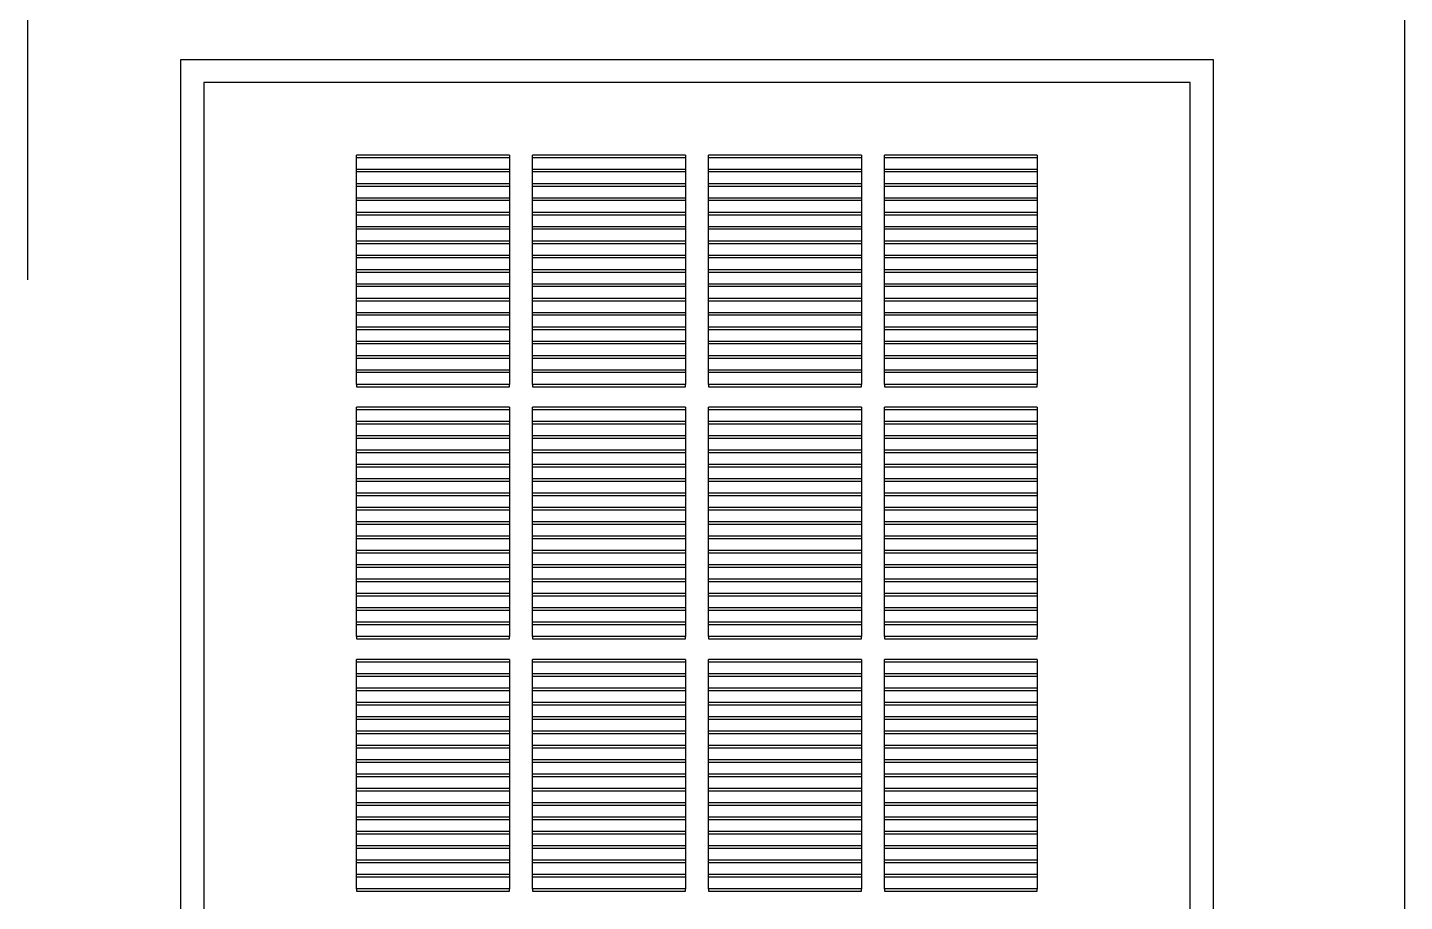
# Model space of a CAD drawing. Extents: x -35 to 41, y -65 to 61.
# Drawn here: x -1.09 to 16.91, y -10.51 to 0.93 of the extents above; entities that cross this region are included whole.
import ezdxf

# ---------------------------------------------------------------- set-up
doc = ezdxf.new("R2010")
doc.units = 0
doc.layers.get('0').update_dxf_attribs({"linetype": 'CONTINUOUS'})

msp = doc.modelspace()

# ---------------------------------------------------------------- linework, layer by layer
for p, q in [((-1.092, 16.508), (-1.092, -1.492)), ((16.911, 16.508), (16.911, -23.492)), ((0.911, 0.508), (14.411, 0.508)), ((0.911, -21.492), (0.911, 0.508)), ((14.411, 0.508), (14.411, -21.492)), ((14.111, 0.208), (1.211, 0.208)), ((1.211, 0.208), (1.211, -21.192)), ((14.111, -21.192), (14.111, 0.208)), ((5.211, -0.742), (3.211, -0.742)), ((3.211, -0.772), (3.211, -0.742)), ((3.211, -0.772), (5.211, -0.772)), ((3.211, -0.929), (3.211, -0.772)), ((5.211, -0.742), (5.211, -0.772)), ((5.211, -0.772), (5.211, -0.929)), ((7.511, -0.742), (5.511, -0.742)), ((5.511, -0.772), (5.511, -0.742)), ((5.511, -0.772), (7.511, -0.772)), ((5.511, -0.929), (5.511, -0.772)), ((7.511, -0.742), (7.511, -0.772)), ((7.511, -0.772), (7.511, -0.929)), ((7.811, -0.772), (7.811, -0.742)), ((9.811, -0.742), (7.811, -0.742)), ((7.811, -0.772), (9.811, -0.772)), ((7.811, -0.929), (7.811, -0.772)), ((9.811, -0.742), (9.811, -0.772)), ((9.811, -0.772), (9.811, -0.929)), ((12.111, -0.742), (10.111, -0.742)), ((10.111, -0.772), (10.111, -0.742)), ((10.111, -0.772), (12.111, -0.772)), ((10.111, -0.929), (10.111, -0.772)), ((12.111, -0.742), (12.111, -0.772)), ((12.111, -0.772), (12.111, -0.929)), ((5.211, -0.929), (3.211, -0.929)), ((3.211, -0.959), (3.211, -0.929)), ((3.211, -1.117), (3.211, -0.959)), ((3.211, -0.959), (5.211, -0.959)), ((5.211, -0.929), (5.211, -0.959)), ((5.211, -0.959), (5.211, -1.117)), ((5.511, -0.959), (5.511, -0.929)), ((7.511, -0.929), (5.511, -0.929)), ((5.511, -0.959), (7.511, -0.959)), ((5.511, -1.117), (5.511, -0.959)), ((7.511, -0.929), (7.511, -0.959)), ((7.511, -0.959), (7.511, -1.117)), ((9.811, -0.929), (7.811, -0.929)), ((7.811, -0.959), (7.811, -0.929)), ((7.811, -0.959), (9.811, -0.959)), ((7.811, -1.117), (7.811, -0.959)), ((9.811, -0.929), (9.811, -0.959)), ((9.811, -0.959), (9.811, -1.117)), ((12.111, -0.929), (10.111, -0.929)), ((10.111, -0.959), (10.111, -0.929)), ((10.111, -0.959), (12.111, -0.959)), ((10.111, -1.117), (10.111, -0.959)), ((12.111, -0.929), (12.111, -0.959)), ((12.111, -0.959), (12.111, -1.117)), ((3.211, -1.147), (3.211, -1.117)), ((5.211, -1.117), (3.211, -1.117)), ((3.211, -1.147), (5.211, -1.147)), ((3.211, -1.304), (3.211, -1.147)), ((5.211, -1.117), (5.211, -1.147)), ((5.211, -1.147), (5.211, -1.304)), ((7.511, -1.117), (5.511, -1.117)), ((5.511, -1.147), (5.511, -1.117)), ((5.511, -1.147), (7.511, -1.147)), ((5.511, -1.304), (5.511, -1.147)), ((7.511, -1.117), (7.511, -1.147)), ((7.511, -1.147), (7.511, -1.304)), ((9.811, -1.117), (7.811, -1.117)), ((7.811, -1.147), (7.811, -1.117)), ((7.811, -1.304), (7.811, -1.147)), ((7.811, -1.147), (9.811, -1.147)), ((9.811, -1.117), (9.811, -1.147)), ((9.811, -1.147), (9.811, -1.304)), ((12.111, -1.117), (10.111, -1.117)), ((10.111, -1.147), (10.111, -1.117)), ((10.111, -1.304), (10.111, -1.147)), ((10.111, -1.147), (12.111, -1.147)), ((12.111, -1.117), (12.111, -1.147)), ((12.111, -1.147), (12.111, -1.304)), ((3.211, -1.334), (3.211, -1.304)), ((5.211, -1.304), (3.211, -1.304)), ((3.211, -1.492), (3.211, -1.334)), ((3.211, -1.334), (5.211, -1.334)), ((5.211, -1.304), (5.211, -1.334)), ((5.211, -1.334), (5.211, -1.492)), ((5.511, -1.334), (5.511, -1.304)), ((7.511, -1.304), (5.511, -1.304)), ((5.511, -1.492), (5.511, -1.334)), ((5.511, -1.334), (7.511, -1.334)), ((7.511, -1.304), (7.511, -1.334)), ((7.511, -1.334), (7.511, -1.492)), ((7.811, -1.334), (7.811, -1.304)), ((9.811, -1.304), (7.811, -1.304)), ((7.811, -1.334), (9.811, -1.334)), ((7.811, -1.492), (7.811, -1.334)), ((9.811, -1.304), (9.811, -1.334)), ((9.811, -1.334), (9.811, -1.492)), ((12.111, -1.304), (10.111, -1.304)), ((10.111, -1.334), (10.111, -1.304)), ((10.111, -1.492), (10.111, -1.334)), ((10.111, -1.334), (12.111, -1.334)), ((12.111, -1.304), (12.111, -1.334)), ((12.111, -1.334), (12.111, -1.492)), ((-1.092, -1.492), (-1.092, -1.495)), ((-1.092, -1.495), (-1.092, -2.375)), ((5.211, -1.492), (3.211, -1.492)), ((3.211, -1.522), (3.211, -1.492)), ((3.211, -1.522), (5.211, -1.522)), ((3.211, -1.679), (3.211, -1.522)), ((5.211, -1.492), (5.211, -1.522)), ((5.211, -1.522), (5.211, -1.679)), ((7.511, -1.492), (5.511, -1.492)), ((5.511, -1.522), (5.511, -1.492)), ((5.511, -1.522), (7.511, -1.522)), ((5.511, -1.679), (5.511, -1.522)), ((7.511, -1.492), (7.511, -1.522)), ((7.511, -1.522), (7.511, -1.679)), ((7.811, -1.522), (7.811, -1.492)), ((9.811, -1.492), (7.811, -1.492)), ((7.811, -1.679), (7.811, -1.522)), ((7.811, -1.522), (9.811, -1.522)), ((9.811, -1.492), (9.811, -1.522)), ((9.811, -1.522), (9.811, -1.679)), ((12.111, -1.492), (10.111, -1.492)), ((10.111, -1.522), (10.111, -1.492)), ((10.111, -1.679), (10.111, -1.522)), ((10.111, -1.522), (12.111, -1.522)), ((12.111, -1.492), (12.111, -1.522)), ((12.111, -1.522), (12.111, -1.679)), ((3.211, -1.709), (3.211, -1.679)), ((5.211, -1.679), (3.211, -1.679)), ((3.211, -1.867), (3.211, -1.709)), ((3.211, -1.709), (5.211, -1.709)), ((5.211, -1.679), (5.211, -1.709)), ((5.211, -1.709), (5.211, -1.867)), ((5.511, -1.709), (5.511, -1.679)), ((7.511, -1.679), (5.511, -1.679)), ((5.511, -1.709), (7.511, -1.709)), ((5.511, -1.867), (5.511, -1.709)), ((7.511, -1.679), (7.511, -1.709)), ((7.511, -1.709), (7.511, -1.867)), ((7.811, -1.709), (7.811, -1.679)), ((9.811, -1.679), (7.811, -1.679)), ((7.811, -1.867), (7.811, -1.709)), ((7.811, -1.709), (9.811, -1.709)), ((9.811, -1.679), (9.811, -1.709)), ((9.811, -1.709), (9.811, -1.867)), ((12.111, -1.679), (10.111, -1.679)), ((10.111, -1.709), (10.111, -1.679)), ((10.111, -1.867), (10.111, -1.709)), ((10.111, -1.709), (12.111, -1.709)), ((12.111, -1.679), (12.111, -1.709)), ((12.111, -1.709), (12.111, -1.867)), ((3.211, -1.897), (3.211, -1.867)), ((5.211, -1.867), (3.211, -1.867)), ((3.211, -2.054), (3.211, -1.897)), ((3.211, -1.897), (5.211, -1.897)), ((5.211, -1.867), (5.211, -1.897)), ((5.211, -1.897), (5.211, -2.054)), ((5.511, -1.897), (5.511, -1.867)), ((7.511, -1.867), (5.511, -1.867)), ((5.511, -1.897), (7.511, -1.897)), ((5.511, -2.054), (5.511, -1.897)), ((7.511, -1.867), (7.511, -1.897)), ((7.511, -1.897), (7.511, -2.054)), ((7.811, -1.897), (7.811, -1.867)), ((9.811, -1.867), (7.811, -1.867)), ((7.811, -2.054), (7.811, -1.897)), ((7.811, -1.897), (9.811, -1.897)), ((9.811, -1.867), (9.811, -1.897)), ((9.811, -1.897), (9.811, -2.054)), ((12.111, -1.867), (10.111, -1.867)), ((10.111, -1.897), (10.111, -1.867)), ((10.111, -2.054), (10.111, -1.897)), ((10.111, -1.897), (12.111, -1.897)), ((12.111, -1.867), (12.111, -1.897)), ((12.111, -1.897), (12.111, -2.054)), ((5.211, -2.054), (3.211, -2.054)), ((3.211, -2.084), (3.211, -2.054)), ((3.211, -2.084), (5.211, -2.084)), ((3.211, -2.242), (3.211, -2.084)), ((5.211, -2.054), (5.211, -2.084)), ((5.211, -2.084), (5.211, -2.242)), ((5.511, -2.084), (5.511, -2.054)), ((7.511, -2.054), (5.511, -2.054)), ((5.511, -2.084), (7.511, -2.084)), ((5.511, -2.242), (5.511, -2.084)), ((7.511, -2.054), (7.511, -2.084)), ((7.511, -2.084), (7.511, -2.242)), ((7.811, -2.084), (7.811, -2.054)), ((9.811, -2.054), (7.811, -2.054)), ((7.811, -2.084), (9.811, -2.084)), ((7.811, -2.242), (7.811, -2.084)), ((9.811, -2.054), (9.811, -2.084)), ((9.811, -2.084), (9.811, -2.242)), ((12.111, -2.054), (10.111, -2.054)), ((10.111, -2.084), (10.111, -2.054)), ((10.111, -2.242), (10.111, -2.084)), ((10.111, -2.084), (12.111, -2.084)), ((12.111, -2.054), (12.111, -2.084)), ((12.111, -2.084), (12.111, -2.242)), ((3.211, -2.272), (3.211, -2.242)), ((5.211, -2.242), (3.211, -2.242)), ((3.211, -2.272), (5.211, -2.272)), ((3.211, -2.429), (3.211, -2.272)), ((5.211, -2.242), (5.211, -2.272)), ((5.211, -2.272), (5.211, -2.429)), ((7.511, -2.242), (5.511, -2.242)), ((5.511, -2.272), (5.511, -2.242)), ((5.511, -2.272), (7.511, -2.272)), ((5.511, -2.429), (5.511, -2.272)), ((7.511, -2.242), (7.511, -2.272)), ((7.511, -2.272), (7.511, -2.429)), ((7.811, -2.272), (7.811, -2.242)), ((9.811, -2.242), (7.811, -2.242)), ((7.811, -2.272), (9.811, -2.272)), ((7.811, -2.429), (7.811, -2.272)), ((9.811, -2.242), (9.811, -2.272)), ((9.811, -2.272), (9.811, -2.429)), ((12.111, -2.242), (10.111, -2.242)), ((10.111, -2.272), (10.111, -2.242)), ((10.111, -2.429), (10.111, -2.272)), ((10.111, -2.272), (12.111, -2.272)), ((12.111, -2.242), (12.111, -2.272)), ((12.111, -2.272), (12.111, -2.429)), ((3.211, -2.459), (3.211, -2.429)), ((5.211, -2.429), (3.211, -2.429)), ((3.211, -2.459), (5.211, -2.459)), ((3.211, -2.617), (3.211, -2.459)), ((5.211, -2.429), (5.211, -2.459)), ((5.211, -2.459), (5.211, -2.617)), ((7.511, -2.429), (5.511, -2.429)), ((5.511, -2.459), (5.511, -2.429)), ((5.511, -2.459), (7.511, -2.459)), ((5.511, -2.617), (5.511, -2.459)), ((7.511, -2.429), (7.511, -2.459)), ((7.511, -2.459), (7.511, -2.617)), ((9.811, -2.429), (7.811, -2.429)), ((7.811, -2.459), (7.811, -2.429)), ((7.811, -2.617), (7.811, -2.459)), ((7.811, -2.459), (9.811, -2.459)), ((9.811, -2.429), (9.811, -2.459)), ((9.811, -2.459), (9.811, -2.617)), ((12.111, -2.429), (10.111, -2.429)), ((10.111, -2.459), (10.111, -2.429)), ((10.111, -2.617), (10.111, -2.459)), ((10.111, -2.459), (12.111, -2.459)), ((12.111, -2.429), (12.111, -2.459)), ((12.111, -2.459), (12.111, -2.617)), ((5.211, -2.617), (3.211, -2.617)), ((3.211, -2.647), (3.211, -2.617)), ((3.211, -2.804), (3.211, -2.647)), ((3.211, -2.647), (5.211, -2.647)), ((5.211, -2.617), (5.211, -2.647)), ((5.211, -2.647), (5.211, -2.804)), ((5.511, -2.647), (5.511, -2.617)), ((7.511, -2.617), (5.511, -2.617)), ((5.511, -2.647), (7.511, -2.647)), ((5.511, -2.804), (5.511, -2.647)), ((7.511, -2.617), (7.511, -2.647)), ((7.511, -2.647), (7.511, -2.804)), ((9.811, -2.617), (7.811, -2.617)), ((7.811, -2.647), (7.811, -2.617)), ((7.811, -2.647), (9.811, -2.647)), ((7.811, -2.804), (7.811, -2.647)), ((9.811, -2.617), (9.811, -2.647)), ((9.811, -2.647), (9.811, -2.804)), ((12.111, -2.617), (10.111, -2.617)), ((10.111, -2.647), (10.111, -2.617)), ((10.111, -2.804), (10.111, -2.647)), ((10.111, -2.647), (12.111, -2.647)), ((12.111, -2.617), (12.111, -2.647)), ((12.111, -2.647), (12.111, -2.804)), ((5.211, -2.804), (3.211, -2.804)), ((3.211, -2.834), (3.211, -2.804)), ((3.211, -2.992), (3.211, -2.834)), ((3.211, -2.834), (5.211, -2.834)), ((5.211, -2.804), (5.211, -2.834)), ((5.211, -2.834), (5.211, -2.992)), ((7.511, -2.804), (5.511, -2.804)), ((5.511, -2.834), (5.511, -2.804)), ((5.511, -2.992), (5.511, -2.834)), ((5.511, -2.834), (7.511, -2.834)), ((7.511, -2.804), (7.511, -2.834)), ((7.511, -2.834), (7.511, -2.992)), ((9.811, -2.804), (7.811, -2.804)), ((7.811, -2.834), (7.811, -2.804)), ((7.811, -2.834), (9.811, -2.834)), ((7.811, -2.992), (7.811, -2.834)), ((9.811, -2.804), (9.811, -2.834)), ((9.811, -2.834), (9.811, -2.992)), ((12.111, -2.804), (10.111, -2.804)), ((10.111, -2.834), (10.111, -2.804)), ((10.111, -2.992), (10.111, -2.834)), ((10.111, -2.834), (12.111, -2.834)), ((12.111, -2.804), (12.111, -2.834)), ((12.111, -2.834), (12.111, -2.992)), ((5.211, -2.992), (3.211, -2.992)), ((3.211, -3.022), (3.211, -2.992)), ((3.211, -3.179), (3.211, -3.022)), ((3.211, -3.022), (5.211, -3.022)), ((5.211, -2.992), (5.211, -3.022)), ((5.211, -3.022), (5.211, -3.179)), ((7.511, -2.992), (5.511, -2.992)), ((5.511, -3.022), (5.511, -2.992)), ((5.511, -3.022), (7.511, -3.022)), ((5.511, -3.179), (5.511, -3.022)), ((7.511, -2.992), (7.511, -3.022)), ((7.511, -3.022), (7.511, -3.179)), ((7.811, -3.022), (7.811, -2.992)), ((9.811, -2.992), (7.811, -2.992)), ((7.811, -3.179), (7.811, -3.022)), ((7.811, -3.022), (9.811, -3.022)), ((9.811, -2.992), (9.811, -3.022)), ((9.811, -3.022), (9.811, -3.179)), ((12.111, -2.992), (10.111, -2.992)), ((10.111, -3.022), (10.111, -2.992)), ((10.111, -3.179), (10.111, -3.022)), ((10.111, -3.022), (12.111, -3.022)), ((12.111, -2.992), (12.111, -3.022)), ((12.111, -3.022), (12.111, -3.179)), ((3.211, -3.209), (3.211, -3.179)), ((5.211, -3.179), (3.211, -3.179)), ((3.211, -3.367), (3.211, -3.209)), ((3.211, -3.209), (5.211, -3.209)), ((5.211, -3.179), (5.211, -3.209)), ((5.211, -3.209), (5.211, -3.367)), ((5.511, -3.209), (5.511, -3.179)), ((7.511, -3.179), (5.511, -3.179)), ((5.511, -3.209), (7.511, -3.209)), ((5.511, -3.367), (5.511, -3.209)), ((7.511, -3.179), (7.511, -3.209)), ((7.511, -3.209), (7.511, -3.367)), ((7.811, -3.209), (7.811, -3.179)), ((9.811, -3.179), (7.811, -3.179)), ((7.811, -3.209), (9.811, -3.209)), ((7.811, -3.367), (7.811, -3.209)), ((9.811, -3.179), (9.811, -3.209)), ((9.811, -3.209), (9.811, -3.367)), ((12.111, -3.179), (10.111, -3.179)), ((10.111, -3.209), (10.111, -3.179)), ((10.111, -3.367), (10.111, -3.209)), ((10.111, -3.209), (12.111, -3.209)), ((12.111, -3.179), (12.111, -3.209)), ((12.111, -3.209), (12.111, -3.367)), ((5.211, -3.367), (3.211, -3.367)), ((3.211, -3.397), (3.211, -3.367)), ((3.211, -3.397), (5.211, -3.397)), ((3.211, -3.554), (3.211, -3.397)), ((5.211, -3.367), (5.211, -3.397)), ((5.211, -3.397), (5.211, -3.554)), ((5.511, -3.397), (5.511, -3.367)), ((7.511, -3.367), (5.511, -3.367)), ((5.511, -3.397), (7.511, -3.397)), ((5.511, -3.554), (5.511, -3.397)), ((7.511, -3.367), (7.511, -3.397)), ((7.511, -3.397), (7.511, -3.554)), ((9.811, -3.367), (7.811, -3.367)), ((7.811, -3.397), (7.811, -3.367)), ((7.811, -3.397), (9.811, -3.397)), ((7.811, -3.554), (7.811, -3.397)), ((9.811, -3.367), (9.811, -3.397)), ((9.811, -3.397), (9.811, -3.554)), ((12.111, -3.367), (10.111, -3.367)), ((10.111, -3.397), (10.111, -3.367)), ((10.111, -3.554), (10.111, -3.397)), ((10.111, -3.397), (12.111, -3.397)), ((12.111, -3.367), (12.111, -3.397)), ((12.111, -3.397), (12.111, -3.554)), ((3.211, -3.584), (3.211, -3.554)), ((5.211, -3.554), (3.211, -3.554)), ((3.211, -3.584), (5.211, -3.584)), ((3.211, -3.742), (3.211, -3.584)), ((5.211, -3.554), (5.211, -3.584)), ((5.211, -3.584), (5.211, -3.742)), ((7.511, -3.554), (5.511, -3.554)), ((5.511, -3.584), (5.511, -3.554)), ((5.511, -3.742), (5.511, -3.584)), ((5.511, -3.584), (7.511, -3.584)), ((7.511, -3.554), (7.511, -3.584)), ((7.511, -3.584), (7.511, -3.742)), ((9.811, -3.554), (7.811, -3.554)), ((7.811, -3.584), (7.811, -3.554)), ((7.811, -3.584), (9.811, -3.584)), ((7.811, -3.742), (7.811, -3.584)), ((9.811, -3.554), (9.811, -3.584)), ((9.811, -3.584), (9.811, -3.742)), ((12.111, -3.554), (10.111, -3.554)), ((10.111, -3.584), (10.111, -3.554)), ((10.111, -3.742), (10.111, -3.584)), ((10.111, -3.584), (12.111, -3.584)), ((12.111, -3.554), (12.111, -3.584)), ((12.111, -3.584), (12.111, -3.742)), ((5.211, -3.742), (3.211, -3.742)), ((3.211, -3.742), (3.211, -3.772)), ((3.211, -3.772), (5.211, -3.772)), ((5.211, -3.772), (5.211, -3.742)), ((7.511, -3.742), (5.511, -3.742)), ((5.511, -3.742), (5.511, -3.772)), ((5.511, -3.772), (7.511, -3.772)), ((7.511, -3.772), (7.511, -3.742)), ((9.811, -3.742), (7.811, -3.742)), ((7.811, -3.742), (7.811, -3.772)), ((7.811, -3.772), (9.811, -3.772)), ((9.811, -3.772), (9.811, -3.742)), ((12.111, -3.742), (10.111, -3.742)), ((10.111, -3.742), (10.111, -3.772)), ((10.111, -3.772), (12.111, -3.772)), ((12.111, -3.772), (12.111, -3.742)), ((3.211, -4.072), (3.211, -4.042)), ((5.211, -4.042), (3.211, -4.042)), ((3.211, -4.072), (5.211, -4.072)), ((3.211, -4.229), (3.211, -4.072)), ((5.211, -4.042), (5.211, -4.072)), ((5.211, -4.072), (5.211, -4.229)), ((5.511, -4.072), (5.511, -4.042)), ((7.511, -4.042), (5.511, -4.042)), ((5.511, -4.072), (7.511, -4.072)), ((5.511, -4.229), (5.511, -4.072)), ((7.511, -4.042), (7.511, -4.072)), ((7.511, -4.072), (7.511, -4.229)), ((9.811, -4.042), (7.811, -4.042)), ((7.811, -4.072), (7.811, -4.042)), ((7.811, -4.072), (9.811, -4.072)), ((7.811, -4.229), (7.811, -4.072)), ((9.811, -4.042), (9.811, -4.072)), ((9.811, -4.072), (9.811, -4.229)), ((10.111, -4.072), (10.111, -4.042)), ((12.111, -4.042), (10.111, -4.042)), ((10.111, -4.072), (12.111, -4.072)), ((10.111, -4.229), (10.111, -4.072)), ((12.111, -4.042), (12.111, -4.072)), ((12.111, -4.072), (12.111, -4.229)), ((3.211, -4.259), (3.211, -4.229)), ((5.211, -4.229), (3.211, -4.229)), ((3.211, -4.417), (3.211, -4.259)), ((3.211, -4.259), (5.211, -4.259)), ((5.211, -4.229), (5.211, -4.259)), ((5.211, -4.259), (5.211, -4.417)), ((7.511, -4.229), (5.511, -4.229)), ((5.511, -4.259), (5.511, -4.229)), ((5.511, -4.259), (7.511, -4.259)), ((5.511, -4.417), (5.511, -4.259)), ((7.511, -4.229), (7.511, -4.259)), ((7.511, -4.259), (7.511, -4.417)), ((9.811, -4.229), (7.811, -4.229)), ((7.811, -4.259), (7.811, -4.229)), ((7.811, -4.417), (7.811, -4.259)), ((7.811, -4.259), (9.811, -4.259)), ((9.811, -4.229), (9.811, -4.259)), ((9.811, -4.259), (9.811, -4.417)), ((12.111, -4.229), (10.111, -4.229)), ((10.111, -4.259), (10.111, -4.229)), ((10.111, -4.259), (12.111, -4.259)), ((10.111, -4.417), (10.111, -4.259)), ((12.111, -4.229), (12.111, -4.259)), ((12.111, -4.259), (12.111, -4.417)), ((3.211, -4.447), (3.211, -4.417)), ((5.211, -4.417), (3.211, -4.417)), ((3.211, -4.604), (3.211, -4.447)), ((3.211, -4.447), (5.211, -4.447)), ((5.211, -4.417), (5.211, -4.447)), ((5.211, -4.447), (5.211, -4.604)), ((7.511, -4.417), (5.511, -4.417)), ((5.511, -4.447), (5.511, -4.417)), ((5.511, -4.447), (7.511, -4.447)), ((5.511, -4.604), (5.511, -4.447)), ((7.511, -4.417), (7.511, -4.447)), ((7.511, -4.447), (7.511, -4.604)), ((9.811, -4.417), (7.811, -4.417)), ((7.811, -4.447), (7.811, -4.417)), ((7.811, -4.604), (7.811, -4.447)), ((7.811, -4.447), (9.811, -4.447)), ((9.811, -4.417), (9.811, -4.447)), ((9.811, -4.447), (9.811, -4.604)), ((12.111, -4.417), (10.111, -4.417)), ((10.111, -4.447), (10.111, -4.417)), ((10.111, -4.604), (10.111, -4.447)), ((10.111, -4.447), (12.111, -4.447)), ((12.111, -4.417), (12.111, -4.447)), ((12.111, -4.447), (12.111, -4.604)), ((5.211, -4.604), (3.211, -4.604)), ((3.211, -4.634), (3.211, -4.604)), ((3.211, -4.634), (5.211, -4.634)), ((3.211, -4.792), (3.211, -4.634)), ((5.211, -4.604), (5.211, -4.634)), ((5.211, -4.634), (5.211, -4.792)), ((5.511, -4.634), (5.511, -4.604)), ((7.511, -4.604), (5.511, -4.604)), ((5.511, -4.634), (7.511, -4.634)), ((5.511, -4.792), (5.511, -4.634)), ((7.511, -4.604), (7.511, -4.634)), ((7.511, -4.634), (7.511, -4.792)), ((9.811, -4.604), (7.811, -4.604)), ((7.811, -4.634), (7.811, -4.604)), ((7.811, -4.634), (9.811, -4.634)), ((7.811, -4.792), (7.811, -4.634)), ((9.811, -4.604), (9.811, -4.634)), ((9.811, -4.634), (9.811, -4.792)), ((10.111, -4.634), (10.111, -4.604)), ((12.111, -4.604), (10.111, -4.604)), ((10.111, -4.634), (12.111, -4.634)), ((10.111, -4.792), (10.111, -4.634)), ((12.111, -4.604), (12.111, -4.634)), ((12.111, -4.634), (12.111, -4.792)), ((3.211, -4.822), (3.211, -4.792)), ((5.211, -4.792), (3.211, -4.792)), ((3.211, -4.979), (3.211, -4.822)), ((3.211, -4.822), (5.211, -4.822)), ((5.211, -4.792), (5.211, -4.822)), ((5.211, -4.822), (5.211, -4.979)), ((5.511, -4.822), (5.511, -4.792)), ((7.511, -4.792), (5.511, -4.792)), ((5.511, -4.822), (7.511, -4.822)), ((5.511, -4.979), (5.511, -4.822)), ((7.511, -4.792), (7.511, -4.822)), ((7.511, -4.822), (7.511, -4.979)), ((7.811, -4.822), (7.811, -4.792)), ((9.811, -4.792), (7.811, -4.792)), ((7.811, -4.979), (7.811, -4.822)), ((7.811, -4.822), (9.811, -4.822)), ((9.811, -4.792), (9.811, -4.822)), ((9.811, -4.822), (9.811, -4.979)), ((10.111, -4.822), (10.111, -4.792)), ((12.111, -4.792), (10.111, -4.792)), ((10.111, -4.979), (10.111, -4.822)), ((10.111, -4.822), (12.111, -4.822)), ((12.111, -4.792), (12.111, -4.822)), ((12.111, -4.822), (12.111, -4.979)), ((5.211, -4.979), (3.211, -4.979)), ((3.211, -5.009), (3.211, -4.979)), ((3.211, -5.167), (3.211, -5.009)), ((3.211, -5.009), (5.211, -5.009)), ((5.211, -4.979), (5.211, -5.009)), ((5.211, -5.009), (5.211, -5.167)), ((7.511, -4.979), (5.511, -4.979)), ((5.511, -5.009), (5.511, -4.979)), ((5.511, -5.009), (7.511, -5.009)), ((5.511, -5.167), (5.511, -5.009)), ((7.511, -4.979), (7.511, -5.009)), ((7.511, -5.009), (7.511, -5.167)), ((9.811, -4.979), (7.811, -4.979)), ((7.811, -5.009), (7.811, -4.979)), ((7.811, -5.009), (9.811, -5.009)), ((7.811, -5.167), (7.811, -5.009)), ((9.811, -4.979), (9.811, -5.009)), ((9.811, -5.009), (9.811, -5.167)), ((10.111, -5.009), (10.111, -4.979)), ((12.111, -4.979), (10.111, -4.979)), ((10.111, -5.167), (10.111, -5.009)), ((10.111, -5.009), (12.111, -5.009)), ((12.111, -4.979), (12.111, -5.009)), ((12.111, -5.009), (12.111, -5.167)), ((5.211, -5.167), (3.211, -5.167)), ((3.211, -5.197), (3.211, -5.167)), ((3.211, -5.354), (3.211, -5.197)), ((3.211, -5.197), (5.211, -5.197)), ((5.211, -5.167), (5.211, -5.197)), ((5.211, -5.197), (5.211, -5.354)), ((5.511, -5.197), (5.511, -5.167)), ((7.511, -5.167), (5.511, -5.167)), ((5.511, -5.197), (7.511, -5.197)), ((5.511, -5.354), (5.511, -5.197)), ((7.511, -5.167), (7.511, -5.197)), ((7.511, -5.197), (7.511, -5.354)), ((7.811, -5.197), (7.811, -5.167)), ((9.811, -5.167), (7.811, -5.167)), ((7.811, -5.354), (7.811, -5.197)), ((7.811, -5.197), (9.811, -5.197)), ((9.811, -5.167), (9.811, -5.197)), ((9.811, -5.197), (9.811, -5.354)), ((10.111, -5.197), (10.111, -5.167)), ((12.111, -5.167), (10.111, -5.167)), ((10.111, -5.354), (10.111, -5.197)), ((10.111, -5.197), (12.111, -5.197)), ((12.111, -5.167), (12.111, -5.197)), ((12.111, -5.197), (12.111, -5.354)), ((5.211, -5.354), (3.211, -5.354)), ((3.211, -5.384), (3.211, -5.354)), ((3.211, -5.384), (5.211, -5.384)), ((3.211, -5.542), (3.211, -5.384)), ((5.211, -5.354), (5.211, -5.384)), ((5.211, -5.384), (5.211, -5.542)), ((7.511, -5.354), (5.511, -5.354)), ((5.511, -5.384), (5.511, -5.354)), ((5.511, -5.384), (7.511, -5.384)), ((5.511, -5.542), (5.511, -5.384)), ((7.511, -5.354), (7.511, -5.384)), ((7.511, -5.384), (7.511, -5.542)), ((7.811, -5.384), (7.811, -5.354)), ((9.811, -5.354), (7.811, -5.354)), ((7.811, -5.542), (7.811, -5.384)), ((7.811, -5.384), (9.811, -5.384)), ((9.811, -5.354), (9.811, -5.384)), ((9.811, -5.384), (9.811, -5.542)), ((10.111, -5.384), (10.111, -5.354)), ((12.111, -5.354), (10.111, -5.354)), ((10.111, -5.384), (12.111, -5.384)), ((10.111, -5.542), (10.111, -5.384)), ((12.111, -5.354), (12.111, -5.384)), ((12.111, -5.384), (12.111, -5.542)), ((3.211, -5.572), (3.211, -5.542)), ((5.211, -5.542), (3.211, -5.542)), ((3.211, -5.729), (3.211, -5.572)), ((3.211, -5.572), (5.211, -5.572)), ((5.211, -5.542), (5.211, -5.572)), ((5.211, -5.572), (5.211, -5.729)), ((5.511, -5.572), (5.511, -5.542)), ((7.511, -5.542), (5.511, -5.542)), ((5.511, -5.572), (7.511, -5.572)), ((5.511, -5.729), (5.511, -5.572)), ((7.511, -5.542), (7.511, -5.572)), ((7.511, -5.572), (7.511, -5.729)), ((7.811, -5.572), (7.811, -5.542)), ((9.811, -5.542), (7.811, -5.542)), ((7.811, -5.729), (7.811, -5.572)), ((7.811, -5.572), (9.811, -5.572)), ((9.811, -5.542), (9.811, -5.572)), ((9.811, -5.572), (9.811, -5.729)), ((10.111, -5.572), (10.111, -5.542)), ((12.111, -5.542), (10.111, -5.542)), ((10.111, -5.572), (12.111, -5.572)), ((10.111, -5.729), (10.111, -5.572)), ((12.111, -5.542), (12.111, -5.572)), ((12.111, -5.572), (12.111, -5.729)), ((5.211, -5.729), (3.211, -5.729)), ((3.211, -5.759), (3.211, -5.729)), ((3.211, -5.759), (5.211, -5.759)), ((3.211, -5.917), (3.211, -5.759)), ((5.211, -5.729), (5.211, -5.759)), ((5.211, -5.759), (5.211, -5.917)), ((5.511, -5.759), (5.511, -5.729)), ((7.511, -5.729), (5.511, -5.729)), ((5.511, -5.759), (7.511, -5.759)), ((5.511, -5.917), (5.511, -5.759)), ((7.511, -5.729), (7.511, -5.759)), ((7.511, -5.759), (7.511, -5.917)), ((7.811, -5.759), (7.811, -5.729)), ((9.811, -5.729), (7.811, -5.729)), ((7.811, -5.759), (9.811, -5.759)), ((7.811, -5.917), (7.811, -5.759)), ((9.811, -5.729), (9.811, -5.759)), ((9.811, -5.759), (9.811, -5.917)), ((12.111, -5.729), (10.111, -5.729)), ((10.111, -5.759), (10.111, -5.729)), ((10.111, -5.917), (10.111, -5.759)), ((10.111, -5.759), (12.111, -5.759)), ((12.111, -5.729), (12.111, -5.759)), ((12.111, -5.759), (12.111, -5.917)), ((3.211, -5.947), (3.211, -5.917)), ((5.211, -5.917), (3.211, -5.917)), ((5.211, -5.917), (5.211, -5.947)), ((5.511, -5.947), (5.511, -5.917)), ((7.511, -5.917), (5.511, -5.917)), ((7.511, -5.917), (7.511, -5.947)), ((7.811, -5.947), (7.811, -5.917)), ((9.811, -5.917), (7.811, -5.917)), ((9.811, -5.917), (9.811, -5.947)), ((12.111, -5.917), (10.111, -5.917)), ((10.111, -5.947), (10.111, -5.917)), ((12.111, -5.917), (12.111, -5.947)), ((3.211, -6.104), (3.211, -5.947)), ((3.211, -5.947), (5.211, -5.947)), ((5.211, -6.104), (3.211, -6.104)), ((3.211, -6.134), (3.211, -6.104)), ((5.211, -5.947), (5.211, -6.104)), ((5.211, -6.104), (5.211, -6.134)), ((5.511, -5.947), (7.511, -5.947)), ((5.511, -6.104), (5.511, -5.947)), ((5.511, -6.134), (5.511, -6.104)), ((7.511, -6.104), (5.511, -6.104)), ((7.511, -5.947), (7.511, -6.104)), ((7.511, -6.104), (7.511, -6.134)), ((7.811, -6.104), (7.811, -5.947)), ((7.811, -5.947), (9.811, -5.947)), ((9.811, -6.104), (7.811, -6.104)), ((7.811, -6.134), (7.811, -6.104)), ((9.811, -5.947), (9.811, -6.104)), ((9.811, -6.104), (9.811, -6.134)), ((10.111, -5.947), (12.111, -5.947)), ((10.111, -6.104), (10.111, -5.947)), ((12.111, -6.104), (10.111, -6.104)), ((10.111, -6.134), (10.111, -6.104)), ((12.111, -5.947), (12.111, -6.104)), ((12.111, -6.104), (12.111, -6.134)), ((3.211, -6.292), (3.211, -6.134)), ((3.211, -6.134), (5.211, -6.134)), ((5.211, -6.292), (3.211, -6.292)), ((3.211, -6.322), (3.211, -6.292)), ((5.211, -6.134), (5.211, -6.292)), ((5.211, -6.292), (5.211, -6.322)), ((5.511, -6.134), (7.511, -6.134)), ((5.511, -6.292), (5.511, -6.134)), ((7.511, -6.292), (5.511, -6.292)), ((5.511, -6.322), (5.511, -6.292)), ((7.511, -6.134), (7.511, -6.292)), ((7.511, -6.292), (7.511, -6.322)), ((7.811, -6.292), (7.811, -6.134)), ((7.811, -6.134), (9.811, -6.134)), ((7.811, -6.322), (7.811, -6.292)), ((9.811, -6.292), (7.811, -6.292)), ((9.811, -6.134), (9.811, -6.292)), ((9.811, -6.292), (9.811, -6.322)), ((10.111, -6.134), (12.111, -6.134)), ((10.111, -6.292), (10.111, -6.134)), ((10.111, -6.322), (10.111, -6.292)), ((12.111, -6.292), (10.111, -6.292)), ((12.111, -6.134), (12.111, -6.292)), ((12.111, -6.292), (12.111, -6.322)), ((3.211, -6.479), (3.211, -6.322)), ((3.211, -6.322), (5.211, -6.322)), ((5.211, -6.479), (3.211, -6.479)), ((3.211, -6.509), (3.211, -6.479)), ((5.211, -6.322), (5.211, -6.479)), ((5.211, -6.479), (5.211, -6.509)), ((5.511, -6.322), (7.511, -6.322)), ((5.511, -6.479), (5.511, -6.322)), ((7.511, -6.479), (5.511, -6.479)), ((5.511, -6.509), (5.511, -6.479)), ((7.511, -6.322), (7.511, -6.479)), ((7.511, -6.479), (7.511, -6.509)), ((7.811, -6.479), (7.811, -6.322)), ((7.811, -6.322), (9.811, -6.322)), ((7.811, -6.509), (7.811, -6.479)), ((9.811, -6.479), (7.811, -6.479)), ((9.811, -6.322), (9.811, -6.479)), ((9.811, -6.479), (9.811, -6.509)), ((10.111, -6.479), (10.111, -6.322)), ((10.111, -6.322), (12.111, -6.322)), ((10.111, -6.509), (10.111, -6.479)), ((12.111, -6.479), (10.111, -6.479)), ((12.111, -6.322), (12.111, -6.479)), ((12.111, -6.479), (12.111, -6.509)), ((3.211, -6.667), (3.211, -6.509)), ((3.211, -6.509), (5.211, -6.509)), ((5.211, -6.509), (5.211, -6.667)), ((5.511, -6.509), (7.511, -6.509)), ((5.511, -6.667), (5.511, -6.509)), ((7.511, -6.509), (7.511, -6.667)), ((7.811, -6.509), (9.811, -6.509)), ((7.811, -6.667), (7.811, -6.509)), ((9.811, -6.509), (9.811, -6.667)), ((10.111, -6.509), (12.111, -6.509)), ((10.111, -6.667), (10.111, -6.509)), ((12.111, -6.509), (12.111, -6.667)), ((3.211, -6.697), (3.211, -6.667)), ((5.211, -6.667), (3.211, -6.667)), ((3.211, -6.854), (3.211, -6.697)), ((3.211, -6.697), (5.211, -6.697)), ((5.211, -6.667), (5.211, -6.697)), ((5.211, -6.697), (5.211, -6.854)), ((5.511, -6.697), (5.511, -6.667)), ((7.511, -6.667), (5.511, -6.667)), ((5.511, -6.697), (7.511, -6.697)), ((5.511, -6.854), (5.511, -6.697)), ((7.511, -6.667), (7.511, -6.697)), ((7.511, -6.697), (7.511, -6.854)), ((9.811, -6.667), (7.811, -6.667)), ((7.811, -6.697), (7.811, -6.667)), ((7.811, -6.697), (9.811, -6.697)), ((7.811, -6.854), (7.811, -6.697)), ((9.811, -6.667), (9.811, -6.697)), ((9.811, -6.697), (9.811, -6.854)), ((12.111, -6.667), (10.111, -6.667)), ((10.111, -6.697), (10.111, -6.667)), ((10.111, -6.697), (12.111, -6.697)), ((10.111, -6.854), (10.111, -6.697)), ((12.111, -6.667), (12.111, -6.697)), ((12.111, -6.697), (12.111, -6.854)), ((5.211, -6.854), (3.211, -6.854)), ((3.211, -6.884), (3.211, -6.854)), ((3.211, -6.884), (5.211, -6.884)), ((3.211, -7.042), (3.211, -6.884)), ((5.211, -6.854), (5.211, -6.884)), ((5.211, -6.884), (5.211, -7.042)), ((5.511, -6.884), (5.511, -6.854)), ((7.511, -6.854), (5.511, -6.854)), ((5.511, -6.884), (7.511, -6.884)), ((5.511, -7.042), (5.511, -6.884)), ((7.511, -6.854), (7.511, -6.884)), ((7.511, -6.884), (7.511, -7.042)), ((9.811, -6.854), (7.811, -6.854)), ((7.811, -6.884), (7.811, -6.854)), ((7.811, -6.884), (9.811, -6.884)), ((7.811, -7.042), (7.811, -6.884)), ((9.811, -6.854), (9.811, -6.884)), ((9.811, -6.884), (9.811, -7.042)), ((12.111, -6.854), (10.111, -6.854)), ((10.111, -6.884), (10.111, -6.854)), ((10.111, -6.884), (12.111, -6.884)), ((10.111, -7.042), (10.111, -6.884)), ((12.111, -6.854), (12.111, -6.884)), ((12.111, -6.884), (12.111, -7.042)), ((3.211, -7.042), (3.211, -7.072)), ((5.211, -7.042), (3.211, -7.042)), ((3.211, -7.072), (5.211, -7.072)), ((5.211, -7.072), (5.211, -7.042)), ((7.511, -7.042), (5.511, -7.042)), ((5.511, -7.042), (5.511, -7.072)), ((5.511, -7.072), (7.511, -7.072)), ((7.511, -7.072), (7.511, -7.042)), ((7.811, -7.042), (7.811, -7.072)), ((9.811, -7.042), (7.811, -7.042)), ((7.811, -7.072), (9.811, -7.072)), ((9.811, -7.072), (9.811, -7.042)), ((12.111, -7.042), (10.111, -7.042)), ((10.111, -7.042), (10.111, -7.072)), ((10.111, -7.072), (12.111, -7.072)), ((12.111, -7.072), (12.111, -7.042)), ((3.211, -7.372), (3.211, -7.342)), ((5.211, -7.342), (3.211, -7.342)), ((3.211, -7.372), (5.211, -7.372)), ((3.211, -7.529), (3.211, -7.372)), ((5.211, -7.342), (5.211, -7.372)), ((5.211, -7.372), (5.211, -7.529)), ((5.511, -7.372), (5.511, -7.342)), ((7.511, -7.342), (5.511, -7.342)), ((5.511, -7.372), (7.511, -7.372)), ((5.511, -7.529), (5.511, -7.372)), ((7.511, -7.342), (7.511, -7.372)), ((7.511, -7.372), (7.511, -7.529)), ((9.811, -7.342), (7.811, -7.342)), ((7.811, -7.372), (7.811, -7.342)), ((7.811, -7.372), (9.811, -7.372)), ((7.811, -7.529), (7.811, -7.372)), ((9.811, -7.342), (9.811, -7.372)), ((9.811, -7.372), (9.811, -7.529)), ((12.111, -7.342), (10.111, -7.342)), ((10.111, -7.372), (10.111, -7.342)), ((10.111, -7.372), (12.111, -7.372)), ((10.111, -7.529), (10.111, -7.372)), ((12.111, -7.342), (12.111, -7.372)), ((12.111, -7.372), (12.111, -7.529)), ((5.211, -7.529), (3.211, -7.529)), ((3.211, -7.559), (3.211, -7.529)), ((3.211, -7.559), (5.211, -7.559)), ((3.211, -7.717), (3.211, -7.559)), ((5.211, -7.529), (5.211, -7.559)), ((5.211, -7.559), (5.211, -7.717)), ((7.511, -7.529), (5.511, -7.529)), ((5.511, -7.559), (5.511, -7.529)), ((5.511, -7.559), (7.511, -7.559)), ((5.511, -7.717), (5.511, -7.559)), ((7.511, -7.529), (7.511, -7.559)), ((7.511, -7.559), (7.511, -7.717)), ((9.811, -7.529), (7.811, -7.529)), ((7.811, -7.559), (7.811, -7.529)), ((7.811, -7.717), (7.811, -7.559)), ((7.811, -7.559), (9.811, -7.559)), ((9.811, -7.529), (9.811, -7.559)), ((9.811, -7.559), (9.811, -7.717)), ((12.111, -7.529), (10.111, -7.529)), ((10.111, -7.559), (10.111, -7.529)), ((10.111, -7.717), (10.111, -7.559)), ((10.111, -7.559), (12.111, -7.559)), ((12.111, -7.529), (12.111, -7.559)), ((12.111, -7.559), (12.111, -7.717)), ((3.211, -7.747), (3.211, -7.717)), ((5.211, -7.717), (3.211, -7.717)), ((5.211, -7.717), (5.211, -7.747)), ((5.511, -7.747), (5.511, -7.717)), ((7.511, -7.717), (5.511, -7.717)), ((7.511, -7.717), (7.511, -7.747)), ((9.811, -7.717), (7.811, -7.717)), ((7.811, -7.747), (7.811, -7.717)), ((9.811, -7.717), (9.811, -7.747)), ((12.111, -7.717), (10.111, -7.717)), ((10.111, -7.747), (10.111, -7.717)), ((12.111, -7.717), (12.111, -7.747)), ((3.211, -7.747), (5.211, -7.747)), ((3.211, -7.904), (3.211, -7.747)), ((3.211, -7.934), (3.211, -7.904)), ((5.211, -7.904), (3.211, -7.904)), ((5.211, -7.747), (5.211, -7.904)), ((5.211, -7.904), (5.211, -7.934)), ((5.511, -7.747), (7.511, -7.747)), ((5.511, -7.904), (5.511, -7.747)), ((5.511, -7.934), (5.511, -7.904)), ((7.511, -7.904), (5.511, -7.904)), ((7.511, -7.747), (7.511, -7.904)), ((7.511, -7.904), (7.511, -7.934)), ((7.811, -7.904), (7.811, -7.747)), ((7.811, -7.747), (9.811, -7.747)), ((7.811, -7.934), (7.811, -7.904)), ((9.811, -7.904), (7.811, -7.904)), ((9.811, -7.747), (9.811, -7.904)), ((9.811, -7.904), (9.811, -7.934)), ((10.111, -7.904), (10.111, -7.747)), ((10.111, -7.747), (12.111, -7.747)), ((12.111, -7.904), (10.111, -7.904)), ((10.111, -7.934), (10.111, -7.904)), ((12.111, -7.747), (12.111, -7.904)), ((12.111, -7.904), (12.111, -7.934)), ((3.211, -7.934), (5.211, -7.934)), ((3.211, -8.092), (3.211, -7.934)), ((5.211, -8.092), (3.211, -8.092)), ((3.211, -8.122), (3.211, -8.092)), ((5.211, -7.934), (5.211, -8.092)), ((5.211, -8.092), (5.211, -8.122)), ((5.511, -7.934), (7.511, -7.934)), ((5.511, -8.092), (5.511, -7.934)), ((7.511, -8.092), (5.511, -8.092)), ((5.511, -8.122), (5.511, -8.092)), ((7.511, -7.934), (7.511, -8.092)), ((7.511, -8.092), (7.511, -8.122)), ((7.811, -7.934), (9.811, -7.934)), ((7.811, -8.092), (7.811, -7.934)), ((7.811, -8.122), (7.811, -8.092)), ((9.811, -8.092), (7.811, -8.092)), ((9.811, -7.934), (9.811, -8.092)), ((9.811, -8.092), (9.811, -8.122)), ((10.111, -7.934), (12.111, -7.934)), ((10.111, -8.092), (10.111, -7.934)), ((10.111, -8.122), (10.111, -8.092)), ((12.111, -8.092), (10.111, -8.092)), ((12.111, -7.934), (12.111, -8.092)), ((12.111, -8.092), (12.111, -8.122)), ((3.211, -8.122), (5.211, -8.122)), ((3.211, -8.279), (3.211, -8.122)), ((5.211, -8.279), (3.211, -8.279)), ((3.211, -8.309), (3.211, -8.279)), ((5.211, -8.122), (5.211, -8.279)), ((5.211, -8.279), (5.211, -8.309)), ((5.511, -8.122), (7.511, -8.122)), ((5.511, -8.279), (5.511, -8.122)), ((7.511, -8.279), (5.511, -8.279)), ((5.511, -8.309), (5.511, -8.279)), ((7.511, -8.122), (7.511, -8.279)), ((7.511, -8.279), (7.511, -8.309)), ((7.811, -8.122), (9.811, -8.122)), ((7.811, -8.279), (7.811, -8.122)), ((7.811, -8.309), (7.811, -8.279)), ((9.811, -8.279), (7.811, -8.279)), ((9.811, -8.122), (9.811, -8.279)), ((9.811, -8.279), (9.811, -8.309)), ((10.111, -8.279), (10.111, -8.122)), ((10.111, -8.122), (12.111, -8.122)), ((12.111, -8.279), (10.111, -8.279)), ((10.111, -8.309), (10.111, -8.279)), ((12.111, -8.122), (12.111, -8.279)), ((12.111, -8.279), (12.111, -8.309)), ((3.211, -8.309), (5.211, -8.309)), ((3.211, -8.467), (3.211, -8.309)), ((5.211, -8.309), (5.211, -8.467)), ((5.511, -8.309), (7.511, -8.309)), ((5.511, -8.467), (5.511, -8.309)), ((7.511, -8.309), (7.511, -8.467)), ((7.811, -8.309), (9.811, -8.309)), ((7.811, -8.467), (7.811, -8.309)), ((9.811, -8.309), (9.811, -8.467)), ((10.111, -8.309), (12.111, -8.309)), ((10.111, -8.467), (10.111, -8.309)), ((12.111, -8.309), (12.111, -8.467)), ((3.211, -8.497), (3.211, -8.467)), ((5.211, -8.467), (3.211, -8.467)), ((3.211, -8.497), (5.211, -8.497)), ((3.211, -8.654), (3.211, -8.497)), ((5.211, -8.467), (5.211, -8.497)), ((5.211, -8.497), (5.211, -8.654)), ((5.511, -8.497), (5.511, -8.467)), ((7.511, -8.467), (5.511, -8.467)), ((5.511, -8.654), (5.511, -8.497)), ((5.511, -8.497), (7.511, -8.497)), ((7.511, -8.467), (7.511, -8.497)), ((7.511, -8.497), (7.511, -8.654)), ((9.811, -8.467), (7.811, -8.467)), ((7.811, -8.497), (7.811, -8.467)), ((7.811, -8.497), (9.811, -8.497)), ((7.811, -8.654), (7.811, -8.497)), ((9.811, -8.467), (9.811, -8.497)), ((9.811, -8.497), (9.811, -8.654)), ((10.111, -8.497), (10.111, -8.467)), ((12.111, -8.467), (10.111, -8.467)), ((10.111, -8.654), (10.111, -8.497)), ((10.111, -8.497), (12.111, -8.497)), ((12.111, -8.467), (12.111, -8.497)), ((12.111, -8.497), (12.111, -8.654)), ((3.211, -8.684), (3.211, -8.654)), ((5.211, -8.654), (3.211, -8.654)), ((3.211, -8.684), (5.211, -8.684)), ((3.211, -8.842), (3.211, -8.684)), ((5.211, -8.654), (5.211, -8.684)), ((5.211, -8.684), (5.211, -8.842)), ((5.511, -8.684), (5.511, -8.654)), ((7.511, -8.654), (5.511, -8.654)), ((5.511, -8.684), (7.511, -8.684)), ((5.511, -8.842), (5.511, -8.684)), ((7.511, -8.654), (7.511, -8.684)), ((7.511, -8.684), (7.511, -8.842)), ((9.811, -8.654), (7.811, -8.654)), ((7.811, -8.684), (7.811, -8.654)), ((7.811, -8.842), (7.811, -8.684)), ((7.811, -8.684), (9.811, -8.684)), ((9.811, -8.654), (9.811, -8.684)), ((9.811, -8.684), (9.811, -8.842)), ((10.111, -8.684), (10.111, -8.654)), ((12.111, -8.654), (10.111, -8.654)), ((10.111, -8.842), (10.111, -8.684)), ((10.111, -8.684), (12.111, -8.684)), ((12.111, -8.654), (12.111, -8.684)), ((12.111, -8.684), (12.111, -8.842)), ((5.211, -8.842), (3.211, -8.842)), ((3.211, -8.872), (3.211, -8.842)), ((3.211, -8.872), (5.211, -8.872)), ((3.211, -9.029), (3.211, -8.872)), ((5.211, -8.842), (5.211, -8.872)), ((5.211, -8.872), (5.211, -9.029)), ((7.511, -8.842), (5.511, -8.842)), ((5.511, -8.872), (5.511, -8.842)), ((5.511, -8.872), (7.511, -8.872)), ((5.511, -9.029), (5.511, -8.872)), ((7.511, -8.842), (7.511, -8.872)), ((7.511, -8.872), (7.511, -9.029)), ((7.811, -8.872), (7.811, -8.842)), ((9.811, -8.842), (7.811, -8.842)), ((7.811, -9.029), (7.811, -8.872)), ((7.811, -8.872), (9.811, -8.872)), ((9.811, -8.842), (9.811, -8.872)), ((9.811, -8.872), (9.811, -9.029)), ((10.111, -8.872), (10.111, -8.842)), ((12.111, -8.842), (10.111, -8.842)), ((10.111, -9.029), (10.111, -8.872)), ((10.111, -8.872), (12.111, -8.872)), ((12.111, -8.842), (12.111, -8.872)), ((12.111, -8.872), (12.111, -9.029)), ((5.211, -9.029), (3.211, -9.029)), ((3.211, -9.059), (3.211, -9.029)), ((3.211, -9.217), (3.211, -9.059)), ((3.211, -9.059), (5.211, -9.059)), ((5.211, -9.029), (5.211, -9.059)), ((5.211, -9.059), (5.211, -9.217)), ((7.511, -9.029), (5.511, -9.029)), ((5.511, -9.059), (5.511, -9.029)), ((5.511, -9.217), (5.511, -9.059)), ((5.511, -9.059), (7.511, -9.059)), ((7.511, -9.029), (7.511, -9.059)), ((7.511, -9.059), (7.511, -9.217)), ((7.811, -9.059), (7.811, -9.029)), ((9.811, -9.029), (7.811, -9.029)), ((7.811, -9.059), (9.811, -9.059)), ((7.811, -9.217), (7.811, -9.059)), ((9.811, -9.029), (9.811, -9.059)), ((9.811, -9.059), (9.811, -9.217)), ((10.111, -9.059), (10.111, -9.029)), ((12.111, -9.029), (10.111, -9.029)), ((10.111, -9.059), (12.111, -9.059)), ((10.111, -9.217), (10.111, -9.059)), ((12.111, -9.029), (12.111, -9.059)), ((12.111, -9.059), (12.111, -9.217)), ((5.211, -9.217), (3.211, -9.217)), ((3.211, -9.247), (3.211, -9.217)), ((3.211, -9.247), (5.211, -9.247)), ((3.211, -9.404), (3.211, -9.247)), ((5.211, -9.217), (5.211, -9.247)), ((5.211, -9.247), (5.211, -9.404)), ((7.511, -9.217), (5.511, -9.217)), ((5.511, -9.247), (5.511, -9.217)), ((5.511, -9.247), (7.511, -9.247)), ((5.511, -9.404), (5.511, -9.247)), ((7.511, -9.217), (7.511, -9.247)), ((7.511, -9.247), (7.511, -9.404)), ((7.811, -9.247), (7.811, -9.217)), ((9.811, -9.217), (7.811, -9.217)), ((7.811, -9.247), (9.811, -9.247)), ((7.811, -9.404), (7.811, -9.247)), ((9.811, -9.217), (9.811, -9.247)), ((9.811, -9.247), (9.811, -9.404)), ((10.111, -9.247), (10.111, -9.217)), ((12.111, -9.217), (10.111, -9.217)), ((10.111, -9.404), (10.111, -9.247)), ((10.111, -9.247), (12.111, -9.247)), ((12.111, -9.217), (12.111, -9.247)), ((12.111, -9.247), (12.111, -9.404)), ((5.211, -9.404), (3.211, -9.404)), ((3.211, -9.434), (3.211, -9.404)), ((3.211, -9.434), (5.211, -9.434)), ((3.211, -9.592), (3.211, -9.434)), ((5.211, -9.404), (5.211, -9.434)), ((5.211, -9.434), (5.211, -9.592)), ((7.511, -9.404), (5.511, -9.404)), ((5.511, -9.434), (5.511, -9.404)), ((5.511, -9.434), (7.511, -9.434)), ((5.511, -9.592), (5.511, -9.434)), ((7.511, -9.404), (7.511, -9.434)), ((7.511, -9.434), (7.511, -9.592)), ((9.811, -9.404), (7.811, -9.404)), ((7.811, -9.434), (7.811, -9.404)), ((7.811, -9.592), (7.811, -9.434)), ((7.811, -9.434), (9.811, -9.434)), ((9.811, -9.404), (9.811, -9.434)), ((9.811, -9.434), (9.811, -9.592)), ((12.111, -9.404), (10.111, -9.404)), ((10.111, -9.434), (10.111, -9.404)), ((10.111, -9.592), (10.111, -9.434)), ((10.111, -9.434), (12.111, -9.434)), ((12.111, -9.404), (12.111, -9.434)), ((12.111, -9.434), (12.111, -9.592)), ((5.211, -9.592), (3.211, -9.592)), ((3.211, -9.622), (3.211, -9.592)), ((3.211, -9.622), (5.211, -9.622)), ((3.211, -9.779), (3.211, -9.622)), ((5.211, -9.592), (5.211, -9.622)), ((5.211, -9.622), (5.211, -9.779)), ((5.511, -9.622), (5.511, -9.592)), ((7.511, -9.592), (5.511, -9.592)), ((5.511, -9.622), (7.511, -9.622)), ((5.511, -9.779), (5.511, -9.622)), ((7.511, -9.592), (7.511, -9.622)), ((7.511, -9.622), (7.511, -9.779)), ((7.811, -9.622), (7.811, -9.592)), ((9.811, -9.592), (7.811, -9.592)), ((7.811, -9.779), (7.811, -9.622)), ((7.811, -9.622), (9.811, -9.622)), ((9.811, -9.592), (9.811, -9.622)), ((9.811, -9.622), (9.811, -9.779)), ((10.111, -9.622), (10.111, -9.592)), ((12.111, -9.592), (10.111, -9.592)), ((10.111, -9.779), (10.111, -9.622)), ((10.111, -9.622), (12.111, -9.622)), ((12.111, -9.592), (12.111, -9.622)), ((12.111, -9.622), (12.111, -9.779)), ((5.211, -9.779), (3.211, -9.779)), ((3.211, -9.809), (3.211, -9.779)), ((3.211, -9.967), (3.211, -9.809)), ((3.211, -9.809), (5.211, -9.809)), ((5.211, -9.779), (5.211, -9.809)), ((5.211, -9.809), (5.211, -9.967)), ((7.511, -9.779), (5.511, -9.779)), ((5.511, -9.809), (5.511, -9.779)), ((5.511, -9.809), (7.511, -9.809)), ((5.511, -9.967), (5.511, -9.809)), ((7.511, -9.779), (7.511, -9.809)), ((7.511, -9.809), (7.511, -9.967)), ((7.811, -9.809), (7.811, -9.779)), ((9.811, -9.779), (7.811, -9.779)), ((7.811, -9.809), (9.811, -9.809)), ((7.811, -9.967), (7.811, -9.809)), ((9.811, -9.779), (9.811, -9.809)), ((9.811, -9.809), (9.811, -9.967)), ((10.111, -9.809), (10.111, -9.779)), ((12.111, -9.779), (10.111, -9.779)), ((10.111, -9.809), (12.111, -9.809)), ((10.111, -9.967), (10.111, -9.809)), ((12.111, -9.779), (12.111, -9.809)), ((12.111, -9.809), (12.111, -9.967)), ((5.211, -9.967), (3.211, -9.967)), ((3.211, -9.997), (3.211, -9.967)), ((3.211, -10.154), (3.211, -9.997)), ((3.211, -9.997), (5.211, -9.997)), ((5.211, -9.967), (5.211, -9.997)), ((5.211, -9.997), (5.211, -10.154)), ((7.511, -9.967), (5.511, -9.967)), ((5.511, -9.997), (5.511, -9.967)), ((5.511, -10.154), (5.511, -9.997)), ((5.511, -9.997), (7.511, -9.997)), ((7.511, -9.967), (7.511, -9.997)), ((7.511, -9.997), (7.511, -10.154)), ((9.811, -9.967), (7.811, -9.967)), ((7.811, -9.997), (7.811, -9.967)), ((7.811, -9.997), (9.811, -9.997)), ((7.811, -10.154), (7.811, -9.997)), ((9.811, -9.967), (9.811, -9.997)), ((9.811, -9.997), (9.811, -10.154)), ((12.111, -9.967), (10.111, -9.967)), ((10.111, -9.997), (10.111, -9.967)), ((10.111, -9.997), (12.111, -9.997)), ((10.111, -10.154), (10.111, -9.997)), ((12.111, -9.967), (12.111, -9.997)), ((12.111, -9.997), (12.111, -10.154)), ((3.211, -10.184), (3.211, -10.154)), ((5.211, -10.154), (3.211, -10.154)), ((3.211, -10.184), (5.211, -10.184)), ((3.211, -10.342), (3.211, -10.184)), ((5.211, -10.154), (5.211, -10.184)), ((5.211, -10.184), (5.211, -10.342)), ((5.511, -10.184), (5.511, -10.154)), ((7.511, -10.154), (5.511, -10.154)), ((5.511, -10.184), (7.511, -10.184)), ((5.511, -10.342), (5.511, -10.184)), ((7.511, -10.154), (7.511, -10.184)), ((7.511, -10.184), (7.511, -10.342)), ((7.811, -10.184), (7.811, -10.154)), ((9.811, -10.154), (7.811, -10.154)), ((7.811, -10.184), (9.811, -10.184)), ((7.811, -10.342), (7.811, -10.184)), ((9.811, -10.154), (9.811, -10.184)), ((9.811, -10.184), (9.811, -10.342)), ((12.111, -10.154), (10.111, -10.154)), ((10.111, -10.184), (10.111, -10.154)), ((10.111, -10.184), (12.111, -10.184)), ((10.111, -10.342), (10.111, -10.184)), ((12.111, -10.154), (12.111, -10.184)), ((12.111, -10.184), (12.111, -10.342)), ((5.211, -10.342), (3.211, -10.342)), ((3.211, -10.342), (3.211, -10.372)), ((3.211, -10.372), (5.211, -10.372)), ((5.211, -10.372), (5.211, -10.342)), ((7.511, -10.342), (5.511, -10.342)), ((5.511, -10.342), (5.511, -10.372)), ((5.511, -10.372), (7.511, -10.372)), ((7.511, -10.372), (7.511, -10.342)), ((9.811, -10.342), (7.811, -10.342)), ((7.811, -10.342), (7.811, -10.372)), ((7.811, -10.372), (9.811, -10.372)), ((9.811, -10.372), (9.811, -10.342)), ((10.111, -10.342), (10.111, -10.372)), ((12.111, -10.342), (10.111, -10.342)), ((10.111, -10.372), (12.111, -10.372)), ((12.111, -10.372), (12.111, -10.342))]:
    msp.add_line(p, q)

doc.saveas('drawing.dxf')
